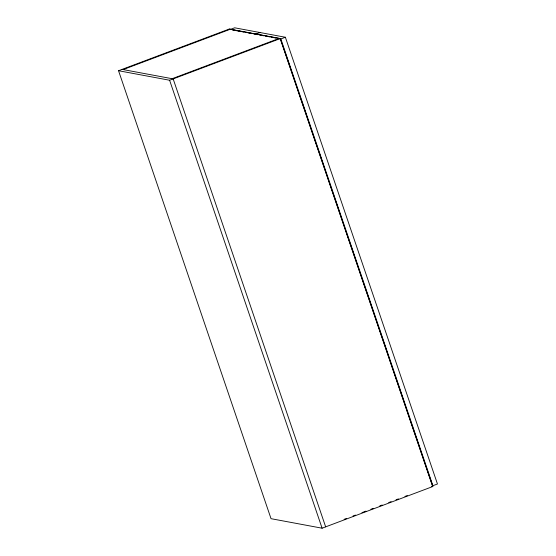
<?xml version="1.0" encoding="UTF-8"?>
<svg xmlns="http://www.w3.org/2000/svg" width="556" height="556" viewBox="0 0 556 556"><rect width="100%" height="100%" fill="white"/><g stroke="black" fill="none" stroke-linecap="round" stroke-linejoin="round"><path stroke-width="0.83" d="M118.539 70.723L229.253 29.051L280.314 38.559L432.818 486.521L322.098 528.2L271.036 518.685L118.539 70.723L169.601 80.238L280.314 38.559M123.119 69.576L230.274 29.239M230.108 29.51L234.653 27.8L259.93 32.512M172.138 78.709L279.293 38.371M280.829 38.962L285.374 37.252L437.461 483.991L432.909 485.701L280.829 38.962L277.458 38.336M344.101 519.346L346.534 518.428M353.018 515.989L355.451 515.071M361.942 512.632L365.994 511.103M370.859 509.268L373.291 508.358M379.776 505.911L382.208 504.994M388.7 502.554L391.132 501.637M395.997 499.809L398.43 498.892M404.914 496.452L407.346 495.535M285.374 37.252L260.104 32.54L255.385 34.222L253.696 33.909M229.135 29.093L280.196 38.607L432.7 486.57L431.678 486.375L432.818 486.521M232.637 29.982L240.22 31.393M241.902 31.706L243.591 32.026M247.802 32.811L252.014 33.596M256.399 34.409L258.081 34.722M259.763 35.035L263.982 35.82M265.664 36.133L269.875 36.918M271.564 37.238L275.776 38.017M122.098 69.389L173.159 78.896L325.656 526.859M169.601 80.238L322.098 528.2"/></g></svg>
